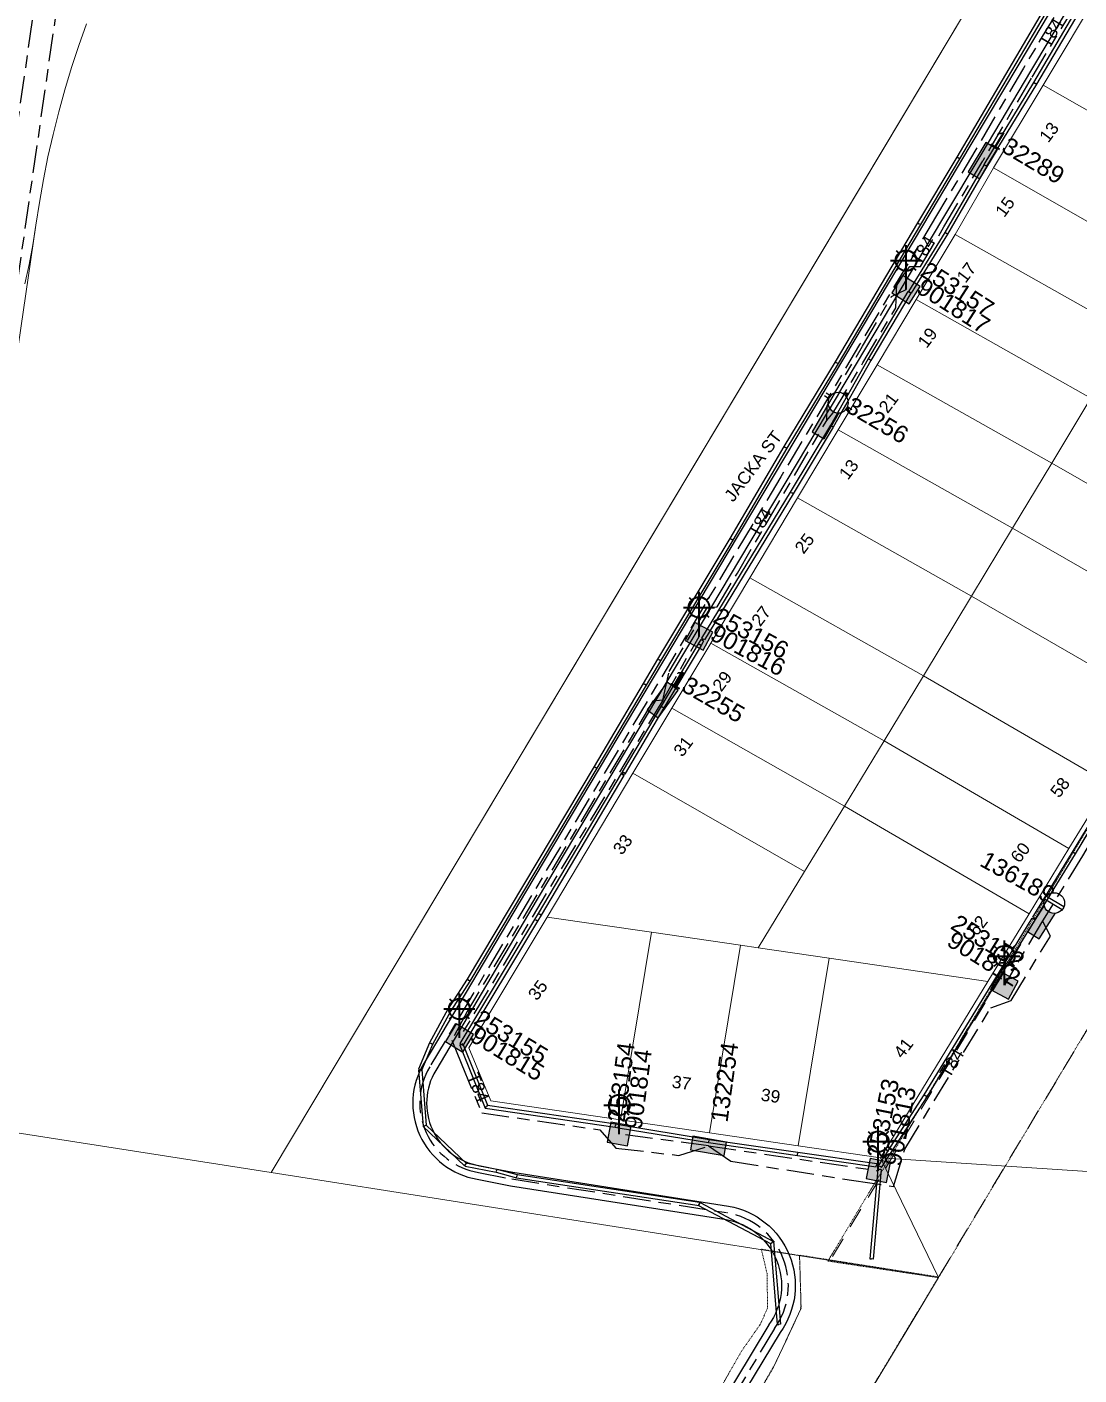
# Model space of a CAD drawing. Header units: metres. Extents: x 299140 to 300955, y 6226202 to 6227439.
# Drawn here: x 299495 to 299647.8, y 6226591.1 to 6226787.1 of the extents above; entities that cross this region are included whole.
import ezdxf
from ezdxf.enums import TextEntityAlignment as Align

# ---------------------------------------------------------------- set-up
doc = ezdxf.new("R2010")
doc.units = ezdxf.units.M
for name, pattern in [('Cable Exist UG', [8.2, 4, -1.2, 1.8, -1.2]), ('Dash', [5, 3, -2]), ('HIDDEN', [0.375, 0.25, -0.125]), ('HIDDEN2', [0.1875, 0.125, -0.0625])]:
    doc.linetypes.add(name, pattern=pattern)
doc.layers.get('0').update_dxf_attribs({"color": 6})
for name, color, linetype, lineweight in [('Cadastre Easements_SP_EXT', 9, 'Continuous', 5), ('Cadastre Land Parcels_SP_EXT', 9, 'Continuous', 5), ('Cadastre Other Property_SP_EXT', 9, 'HIDDEN', 5), ('Cadastre Roads_SP_EXT', 9, 'Continuous', 5)]:
    doc.layers.add(name, color=color, linetype=linetype, lineweight=lineweight)
for name, color, linetype in [('Duct_SP_EXT', 7, 'Continuous'), ('Equip_LV_EXT', 7, 'Continuous'), ('Equip_SP_SL_EXT', 7, 'Continuous'), ('Mains_HV_EXT', 7, 'Continuous'), ('Mains_LV_EXT', 7, 'Continuous'), ('Mains_LV_SL_EXT', 7, 'Continuous'), ('Mains_TR_EXT', 7, 'Continuous'), ('SupportsUG_SP_LV_EXT', 7, 'Continuous'), ('SupportsUG_SP_LV_SL_EXT', 7, 'Continuous')]:
    doc.layers.add(name, color=color, linetype=linetype)
doc.styles.add('COLUMN_LABEL', font='arial.ttf')
doc.styles.add('iecARIAL', font='arial.ttf', dxfattribs={"height": 2})
doc.styles.add('POLE_LABEL', font='arial.ttf')
doc.styles.get("Standard").update_dxf_attribs({"font": 'arial.ttf'})
doc.linetypes.add('Cable E UG', pattern='A,6,-0.5,["E",Standard,S=1.7,R=0,X=0.5,Y=-1],-2.9', length=9.4)
doc.linetypes.add('Cable P UG', pattern='A,6,-0.5,["P",Standard,S=1.7,R=0,X=0.5,Y=-1],-2.9', length=9.4)

# ---------------------------------------------------------------- blocks, each defined once
blk = doc.blocks.new('COLUMN_EXT')
blk.add_hatch(color=256).paths.add_polyline_path([(-1.49, 1.48), (-1.49, -1.49), (1.48, -1.49), (1.48, 1.48)])
blk.add_lwpolyline([(-1.49, -1.49), (1.48, -1.49), (1.48, 1.48), (-1.49, 1.48)], close=True)
for tag, height, style, flags, p in [('ASSET_NUM', 2.5, 'COLUMN_LABEL', 8, (2, 2)), ('STRUCTURE_PLANT_NUMBER', 0.2, 'POLE_LABEL', 9, (1.81, 0.03)), ('STREET_CODE', 0.2, 'COLUMN_LABEL', 9, (1.81, -0.2))]:
    blk.add_attdef(tag, text='', height=height, dxfattribs=dict(style=style, flags=flags)).set_placement(p, align=Align.MIDDLE_LEFT)
at = {"flags": 9}
for tag, p in [('COLUMN_TYPE', (1.81, -0.4)), ('OWNED_BY', (1.81, -0.6)), ('STATE', (1.81, -0.8)), ('USAGE', (1.81, -1)), ('STREETNAME', (1.81, -1.6)), ('SUBURB', (1.81, -1.8)), ('LEGEND', (1.81, -1.2)), ('LOCATION', (1.81, -1.4)), ('NOTES', (1.81, -2))]:
    blk.add_attdef(tag, text='', height=0.2, dxfattribs=at).set_placement(p, align=Align.MIDDLE_LEFT)
at = {"flags": 1}
blk.add_attdef('Z', (1.81, -2.35), '', height=0.2, dxfattribs=at)
blk = doc.blocks.new('PILLAR_EXT')
blk.add_hatch(color=256).paths.add_polyline_path([(-2.475, 0.99), (-2.475, -0.99), (2.475, -0.99), (2.475, 0.99)])
blk.add_lwpolyline([(-2.475, -0.99), (2.475, -0.99), (2.475, 0.99), (-2.475, 0.99)], close=True)
at = {"style": 'iecARIAL', "flags": 8}
blk.add_attdef('ASSET_NUM', (1.5, 3.5), '', height=2.5, dxfattribs=at)
for tag, p, flags in [('OWNED_BY', (0, -0.2), 9), ('STATE', (0, -0.4), 9), ('SUPPORT_TYPE', (0, -0.6), 9), ('STREETNAME', (0, -1.8), 9), ('SUBURB', (0, -2), 1), ('USAGE', (0, -0.8), 9), ('LEGEND', (0, -1), 9), ('LOCATION', (0, -1.2), 9), ('NOTES', (0, -1.4), 9), ('PARENT', (0, -1.6), 9)]:
    blk.add_attdef(tag, p, '', height=0.2, dxfattribs=dict(flags=flags))
blk = doc.blocks.new('SL_LANTERN_EXT')
at = {"lineweight": 40}
for p, q in [((0, 1.97), (0, 6.47)), ((-2.25, 4.22), (2.25, 4.22)), ((-1.46, 5.68), (-1.06, 5.28)), ((1.46, 5.68), (1.06, 5.28)), ((-1.46, 2.76), (-1.06, 3.16)), ((0, 0), (0, 2.72)), ((1.46, 2.76), (1.06, 3.16))]:
    blk.add_line(p, q, dxfattribs=at)
blk.add_circle((0, 4.22), 1.5, dxfattribs=at)
at = {"style": 'iecARIAL', "flags": 8}
blk.add_attdef('ASSET_NUM', (1.5, 1.5), '', height=2.5, dxfattribs=at)
for tag, p, height, flags in [('OPERATING_VOLTAGE', (0.98, -1.65), 0.2, 9), ('ORIENTATION', (0.98, -1.85), 0.2, 9), ('OWNED_BY', (0.98, -2.05), 0.2, 9), ('CONSTRUCTED_VOLTAGE', (0.98, -0.65), 0.2, 9), ('CONTROL_TYPE', (0.98, -0.85), 0.2, 9), ('LANTERN_PURPOSE', (0.98, -1.05), 0.2, 9), ('LANTERN_TYPE', (0.98, -1.25), 0.2, 9), ('NO_PHASES', (0.98, -1.45), 0.2, 9), ('LNUMBER', (2.18, -3.25), 2.5, 8), ('STATE', (0.98, -2.25), 0.2, 9), ('USAGE', (0.98, -2.45), 0.2, 9), ('CEXIST', (0.98, -2.65), 0.2, 9), ('CNEW', (0.98, -2.85), 0.2, 9), ('CNUMBER', (0.98, -3.05), 0.2, 9), ('CREMOVE', (0.98, -3.25), 0.2, 9), ('CREPLACE', (0.98, -3.45), 0.2, 9), ('LKINGHEIGHT', (0.98, -3.65), 0.2, 9), ('LBRACKET', (0.98, -3.85), 0.2, 9), ('LBRACKETVOCAB', (0.98, -4.05), 0.2, 9), ('LCATEGORY', (0.98, -4.25), 0.2, 9), ('LCHARGE1', (0.98, -4.45), 0.2, 9), ('LCHARGE1PERCENT', (0.98, -4.65), 0.2, 9), ('LCHARGE2', (0.98, -4.85), 0.2, 9), ('LCHARGE2PERCENT', (0.98, -5.05), 0.2, 9), ('LCHARGE3', (0.98, -5.25), 0.2, 9), ('LCHARGE3PERCENT', (0.98, -5.45), 0.2, 9), ('LEXIST', (0.98, -5.65), 0.2, 9), ('LLAMP', (0.98, -5.85), 0.2, 9), ('LLAMPVOCAB', (0.98, -6.05), 0.2, 9), ('LMAST', (0.98, -6.25), 0.2, 9), ('LMASTVOCAB', (0.98, -6.45), 0.2, 9), ('LNEW', (0.98, -6.65), 0.2, 9), ('LANTNUMBER', (0.98, -6.85), 0.2, 9), ('LOUTREACH', (0.98, -7.25), 0.2, 9), ('LOUTREACHVOCAB', (0.98, -7.45), 0.2, 9), ('LRATECODE', (0.98, -7.65), 0.2, 9), ('LREMOVE', (0.98, -7.85), 0.2, 9), ('STREETNAME', (0.98, -9.25), 0.2, 9), ('SUBURB', (0.98, -9.45), 0.2, 1), ('LREPLACE', (0.98, -8.05), 0.2, 9), ('LTYPE', (0.98, -8.25), 0.2, 9), ('LTYPEVOCAB', (0.98, -8.45), 0.2, 9), ('LEGEND', (0.98, -8.65), 0.2, 9), ('LOCATION', (0.98, -8.85), 0.2, 9), ('NOTES', (0.98, -9.05), 0.2, 9)]:
    blk.add_attdef(tag, p, '', height=height, dxfattribs=dict(flags=flags))
blk = doc.blocks.new('LV_UG_LINKS_CLOSED_EXT')
blk.add_wipeout([(-1.06, 1.06), (-1.18, 0.92), (-1.29, 0.76), (-1.37, 0.59), (-1.43, 0.42), (-1.48, 0.23), (-1.49, 0.05), (-1.49, -0.14), (-1.46, -0.33), (-1.41, -0.51), (-1.33, -0.68), (-1.24, -0.84), (-1.12, -0.99), (-0.99, -1.12), (-0.84, -1.24), (-0.68, -1.33), (-0.51, -1.41), (-0.33, -1.46), (-0.14, -1.49), (0.05, -1.49), (0.23, -1.48), (0.42, -1.43), (0.59, -1.37), (0.76, -1.29), (0.92, -1.18), (1.06, -1.06), (1.18, -0.92), (1.29, -0.76), (1.37, -0.59), (1.43, -0.42), (1.48, -0.23), (1.49, -0.05), (1.49, 0.14), (1.46, 0.33), (1.41, 0.51), (1.33, 0.68), (1.24, 0.84), (1.12, 0.99), (0.99, 1.12), (0.84, 1.24), (0.68, 1.33), (0.51, 1.41), (0.33, 1.46), (0.14, 1.49), (-0.05, 1.49), (-0.23, 1.48), (-0.42, 1.43), (-0.59, 1.37), (-0.76, 1.29), (-0.92, 1.18)])
for p, q in [((-0.25, -1.48), (-0.25, 1.48)), ((0.25, -1.48), (0.25, 1.48))]:
    blk.add_line(p, q)
blk.add_circle((0, 0), 1.5)
at = {"flags": 9}
for tag, p in [('ACTUAL_STATUS', (0, 0)), ('CONSTRUCTED_VOLTAGE', (0, -0.2)), ('OPERATING_VOLTAGE', (0, -0.6)), ('ORIENTATION', (0, -0.8)), ('STATE', (0, -1)), ('SWITCH_TYPE', (0, -1.2)), ('NO_PHASES', (0, -0.4)), ('USAGE', (0, -1.4)), ('NOTES', (0, -1.6))]:
    blk.add_attdef(tag, text='', height=0.2, dxfattribs=at).set_placement(p, align=Align.MIDDLE_LEFT)
at = {"flags": 1}
blk.add_attdef('Z', (0, 0), '', height=0.2, dxfattribs=at)
blk = doc.blocks.new('LV_UG_LINKS_OPEN_EXT')
for p, q in [((-0.25, 1.47), (-0.25, 2.22)), ((0.25, 1.47), (0.25, 2.22)), ((-0.25, -1.47), (-0.25, -2.22)), ((0.25, -1.47), (0.25, -2.22))]:
    blk.add_line(p, q)
at = {"flags": 9}
for tag, p in [('ACTUAL_STATUS', (0, 0)), ('CONSTRUCTED_VOLTAGE', (0, -0.2)), ('OPERATING_VOLTAGE', (0, -0.6)), ('ORIENTATION', (0, -0.8)), ('STATE', (0, -1)), ('SWITCH_TYPE', (0, -1.2)), ('NO_PHASES', (0, -0.4)), ('USAGE', (0, -1.4)), ('NOTES', (0, -1.6))]:
    blk.add_attdef(tag, text='', height=0.2, dxfattribs=at).set_placement(p, align=Align.MIDDLE_LEFT)
at = {"flags": 1}
blk.add_attdef('Z', (0, 0), '', height=0.2, dxfattribs=at)
blk.add_wipeout([(-0.25, 1.47), (-0.43, 1.43), (-0.61, 1.36), (-0.77, 1.28), (-0.93, 1.17), (-1.07, 1.05), (-1.19, 0.9), (-1.29, 0.75), (-1.38, 0.58), (-1.44, 0.4), (-1.48, 0.22), (-1.49, 0.03), (-1.49, -0.16), (-1.45, -0.34), (-1.4, -0.52), (-1.32, -0.69), (-1.23, -0.85), (-1.11, -1), (-0.98, -1.13), (-0.83, -1.24), (-0.66, -1.34), (-0.49, -1.41), (-0.31, -1.46), (-0.13, -1.49), (0.06, -1.49), (0.25, -1.47), (0.43, -1.43), (0.61, -1.36), (0.77, -1.28), (0.93, -1.17), (1.07, -1.05), (1.19, -0.9), (1.29, -0.75), (1.38, -0.58), (1.44, -0.4), (1.48, -0.22), (1.49, -0.03), (1.49, 0.16), (1.45, 0.34), (1.4, 0.52), (1.32, 0.69), (1.23, 0.85), (1.11, 1), (0.98, 1.13), (0.83, 1.24), (0.66, 1.34), (0.49, 1.41), (0.31, 1.46), (0.13, 1.49), (-0.06, 1.49)])
blk.add_lwpolyline([(0, -1.49, 1), (0, 1.49, 1)], format="xyb", close=True)

msp = doc.modelspace()

# ---------------------------------------------------------------- linework, layer by layer
at = {"layer": 'Cadastre Land Parcels_SP_EXT', "linetype": 'Continuous'}
for points in [[(299676.69, 6226778.23), (299651.09, 6226792.82), (299642.61, 6226778.62), (299668.26, 6226764.02), (299676.69, 6226778.23)], [(299668.26, 6226764.02), (299642.61, 6226778.62), (299635.42, 6226766.58), (299660.94, 6226752.01), (299668.26, 6226764.02)], [(299660.94, 6226752.01), (299635.42, 6226766.58), (299629.83, 6226756.91), (299655.25, 6226742.57), (299660.94, 6226752.01)], [(299655.25, 6226742.57), (299629.83, 6226756.91), (299624.17, 6226747.45), (299649.56, 6226733.12), (299655.25, 6226742.57)], [(299649.56, 6226733.12), (299624.17, 6226747.45), (299618.52, 6226737.98), (299643.87, 6226723.68), (299649.56, 6226733.12)], [(299643.87, 6226723.68), (299618.52, 6226737.98), (299612.86, 6226728.52), (299638.18, 6226714.23), (299643.87, 6226723.68)], [(299676.78, 6226717.62), (299649.56, 6226733.12), (299643.87, 6226723.68), (299671.01, 6226708.14), (299676.78, 6226717.62)], [(299638.18, 6226714.23), (299612.86, 6226728.52), (299606.95, 6226718.62), (299632.23, 6226704.36), (299638.18, 6226714.23)], [(299671.01, 6226708.14), (299643.87, 6226723.68), (299638.18, 6226714.23), (299665.25, 6226698.67), (299671.01, 6226708.14)], [(299632.23, 6226704.36), (299606.95, 6226718.62), (299600.01, 6226707), (299625.25, 6226692.76), (299632.23, 6226704.36)], [(299665.25, 6226698.67), (299638.18, 6226714.23), (299632.23, 6226704.36), (299659.22, 6226688.76), (299665.25, 6226698.67)], [(299625.25, 6226692.76), (299600.01, 6226707), (299594.36, 6226697.54), (299619.52, 6226683.3), (299625.25, 6226692.76)], [(299659.22, 6226688.76), (299632.23, 6226704.36), (299625.25, 6226692.76), (299652.14, 6226677.13), (299659.22, 6226688.76)], [(299619.52, 6226683.3), (299594.36, 6226697.54), (299588.7, 6226688.07), (299613.75, 6226673.83), (299619.52, 6226683.3)], [(299652.14, 6226677.13), (299625.25, 6226692.76), (299619.52, 6226683.3), (299646.37, 6226667.66), (299652.14, 6226677.13)], [(299613.75, 6226673.83), (299588.7, 6226688.07), (299583.05, 6226678.61), (299607.98, 6226664.35), (299613.75, 6226673.83)], [(299646.37, 6226667.66), (299619.52, 6226683.3), (299613.75, 6226673.83), (299640.61, 6226658.19), (299646.37, 6226667.66)], [(299607.98, 6226664.35), (299583.05, 6226678.61), (299570.56, 6226657.7), (299585.74, 6226655.52), (299598.65, 6226653.62), (299601.22, 6226653.24), (299607.98, 6226664.35)], [(299640.61, 6226658.19), (299613.75, 6226673.83), (299607.98, 6226664.35), (299601.22, 6226653.24), (299611.56, 6226651.72), (299634.6, 6226648.32), (299640.61, 6226658.19)], [(299585.74, 6226655.52), (299570.56, 6226657.7), (299559.19, 6226638.72), (299562.38, 6226630.98), (299581.23, 6226628.23), (299585.74, 6226655.52)], [(299598.65, 6226653.62), (299585.74, 6226655.52), (299581.23, 6226628.23), (299594.14, 6226626.35), (299598.65, 6226653.62)], [(299611.56, 6226651.72), (299601.22, 6226653.24), (299598.65, 6226653.62), (299594.14, 6226626.35), (299607.06, 6226624.46), (299611.56, 6226651.72)], [(299634.6, 6226648.32), (299611.56, 6226651.72), (299607.06, 6226624.46), (299619.02, 6226622.72), (299634.6, 6226648.32)], [(299477.44, 6226628.89), (299458.32, 6226631.91), (299435.96, 6226474.25), (299433.55, 6226457.26), (299406.89, 6226268.09), (299406.87, 6226267.9), (299401.56, 6226229.94), (299478.64, 6226358.09), (299527.72, 6226439.62), (299623.62, 6226598.94), (299627.4, 6226605.33), (299611.68, 6226607.81), (299530.51, 6226620.57), (299477.44, 6226628.89)]]:
    msp.add_lwpolyline(points, close=True, dxfattribs=at)
msp.add_lwpolyline([(299503.69, 6226787.53), (299502.56, 6226784.36), (299501.51, 6226781.17), (299500.53, 6226777.96), (299499.64, 6226774.72), (299498.82, 6226771.46), (299498.07, 6226768.18), (299497.41, 6226764.89), (299496.83, 6226761.58), (299496.32, 6226758.26), (299477.44, 6226628.89), (299530.51, 6226620.57), (299631.19, 6226789.1)], dxfattribs=at)
at = {"layer": 'Cadastre Other Property_SP_EXT', "linetype": 'HIDDEN2'}
for points in [[(299782.55, 6226858.37), (299764.63, 6226858.08), (299732.53, 6226806.37), (299665.03, 6226845.98), (299646.83, 6226815.4), (299711.12, 6226773.93), (299611.36, 6226607.71), (299627.42, 6226605.3), (299710.82, 6226744.7), (299746.73, 6226798.54), (299745.67, 6226799.15), (299782.55, 6226858.37)], [(299490.35, 6226377.56), (299499.18, 6226392.23), (299527.79, 6226439.74), (299627.44, 6226605.4), (299607.24, 6226608.57), (299607.47, 6226600.84), (299603.38, 6226592.1), (299584.23, 6226559.46), (299571.43, 6226538.77), (299565.23, 6226528.8), (299560.31, 6226520.35), (299541.78, 6226489.11), (299529.72, 6226469.23), (299525.41, 6226461.96), (299521.23, 6226454.92), (299517.49, 6226449.32), (299512.01, 6226434.79), (299493.73, 6226386.67), (299491.68, 6226381.74), (299490.35, 6226377.56)], [(299517.51, 6226449.35), (299521.64, 6226455.6), (299525.94, 6226462.85), (299560.07, 6226519.95), (299571.62, 6226539.07), (299584.03, 6226559.13), (299591.34, 6226571.58), (299601.05, 6226588.12), (299603.76, 6226592.92), (299607.39, 6226600.67), (299607.44, 6226601.74), (299607.24, 6226608.51), (299601.68, 6226609.45), (299602.53, 6226605.88), (299602.59, 6226600.86), (299601.51, 6226598.47), (299598.82, 6226594.63), (299594.71, 6226587.42), (299562.37, 6226533.38), (299533.19, 6226484.6), (299526.76, 6226473.78), (299516.09, 6226455.81), (299512.71, 6226451.09), (299517.51, 6226449.35)]]:
    msp.add_lwpolyline(points, close=True, dxfattribs=at)
at = {"layer": 'Cadastre Roads_SP_EXT', "linetype": 'Continuous'}
for points in [[(299631.19, 6226789.1), (299622.14, 6226773.94), (299530.51, 6226620.57), (299611.68, 6226607.81), (299627.4, 6226605.33), (299619.02, 6226622.72), (299619.02, 6226622.72), (299607.06, 6226624.46), (299594.14, 6226626.35), (299581.23, 6226628.23), (299562.38, 6226630.98), (299559.19, 6226638.72), (299570.56, 6226657.7), (299583.05, 6226678.61), (299588.7, 6226688.07), (299594.36, 6226697.54), (299600.01, 6226707), (299606.95, 6226718.62), (299612.86, 6226728.52), (299618.52, 6226737.98), (299624.17, 6226747.45), (299629.83, 6226756.91), (299635.42, 6226766.58), (299642.61, 6226778.62), (299651.09, 6226792.82)], [(299494.72, 6226749.74), (299495.33, 6226752.57), (299495.86, 6226755.4), (299496.32, 6226758.26), (299496.83, 6226761.58), (299497.41, 6226764.89), (299498.07, 6226768.18), (299498.82, 6226771.46), (299499.64, 6226774.72), (299500.53, 6226777.96), (299501.51, 6226781.17), (299502.56, 6226784.36), (299503.69, 6226787.53)], [(299652.14, 6226677.13), (299646.37, 6226667.66), (299640.61, 6226658.19), (299634.6, 6226648.32), (299619.02, 6226622.72), (299654.94, 6226620.35)]]:
    msp.add_lwpolyline(points, dxfattribs=at)
at = {"layer": 'Duct_SP_EXT'}
for p, q in [((299646.37, 6226795.83), (299630.07, 6226768.16)), ((299646.78, 6226795.58), (299630.48, 6226767.91)), ((299641.28, 6226778.99), (299649.68, 6226793.3)), ((299641.7, 6226778.74), (299650.09, 6226793.06)), ((299634.05, 6226767.07), (299641.28, 6226778.99)), ((299634.46, 6226766.82), (299641.7, 6226778.74)), ((299641.28, 6226778.99), (299641.49, 6226778.87)), ((299641.7, 6226778.74), (299641.49, 6226778.87)), ((299630.07, 6226768.16), (299624.38, 6226758.6)), ((299630.48, 6226767.91), (299624.79, 6226758.36)), ((299634.05, 6226767.07), (299628.32, 6226757.22)), ((299634.46, 6226766.83), (299628.74, 6226756.98)), ((299630.07, 6226768.16), (299630.27, 6226768.04)), ((299630.48, 6226767.91), (299630.27, 6226768.04)), ((299634.05, 6226767.07), (299634.26, 6226766.95)), ((299634.05, 6226767.07), (299634.26, 6226766.95)), ((299634.46, 6226766.83), (299634.26, 6226766.95)), ((299634.46, 6226766.82), (299634.26, 6226766.95)), ((299624.38, 6226758.6), (299612.42, 6226738.41)), ((299624.38, 6226758.6), (299624.58, 6226758.48)), ((299624.79, 6226758.36), (299612.83, 6226738.16)), ((299628.32, 6226757.22), (299623.05, 6226748.63)), ((299628.74, 6226756.98), (299623.46, 6226748.38)), ((299624.79, 6226758.36), (299624.58, 6226758.48)), ((299628.32, 6226757.22), (299628.53, 6226757.1)), ((299628.74, 6226756.98), (299628.53, 6226757.1)), ((299622.98, 6226748.64), (299617.19, 6226738.85)), ((299623.39, 6226748.39), (299617.6, 6226738.61)), ((299622.98, 6226748.64), (299623.19, 6226748.51)), ((299623.05, 6226748.63), (299623.25, 6226748.5)), ((299623.39, 6226748.39), (299623.19, 6226748.51)), ((299623.46, 6226748.38), (299623.25, 6226748.5)), ((299612.42, 6226738.41), (299612.63, 6226738.28)), ((299612.83, 6226738.16), (299612.63, 6226738.28)), ((299617.19, 6226738.85), (299617.39, 6226738.73)), ((299617.19, 6226738.85), (299617.39, 6226738.73)), ((299617.6, 6226738.61), (299617.39, 6226738.73)), ((299617.6, 6226738.61), (299617.39, 6226738.73)), ((299612.13, 6226728.93), (299606.31, 6226719.23)), ((299604.98, 6226726.08), (299597.13, 6226712.74)), ((299605.39, 6226725.84), (299597.54, 6226712.5)), ((299604.98, 6226726.08), (299605.19, 6226725.96)), ((299605.39, 6226725.84), (299605.19, 6226725.96)), ((299605.9, 6226719.48), (299593.02, 6226698.24)), ((299605.9, 6226719.48), (299606.1, 6226719.35)), ((299605.9, 6226719.48), (299606.1, 6226719.35)), ((299606.31, 6226719.23), (299593.43, 6226697.99)), ((299606.31, 6226719.23), (299606.1, 6226719.35)), ((299606.31, 6226719.23), (299606.1, 6226719.35)), ((299597.13, 6226712.74), (299586.63, 6226695.21)), ((299597.54, 6226712.5), (299587.04, 6226694.96)), ((299597.13, 6226712.74), (299597.33, 6226712.62)), ((299597.54, 6226712.5), (299597.33, 6226712.62)), ((299592.89, 6226698.05), (299592.52, 6226697.44)), ((299592.89, 6226698.05), (299593.1, 6226697.93)), ((299593.02, 6226698.24), (299593.22, 6226698.12)), ((299593.3, 6226697.8), (299593.1, 6226697.93)), ((299593.43, 6226697.99), (299593.22, 6226698.12)), ((299592.52, 6226697.44), (299587.14, 6226688.36)), ((299592.93, 6226697.19), (299587.55, 6226688.11)), ((299592.52, 6226697.44), (299592.72, 6226697.31)), ((299592.93, 6226697.19), (299592.72, 6226697.31)), ((299593.3, 6226697.8), (299592.93, 6226697.19)), ((299586.63, 6226695.21), (299584.54, 6226691.67)), ((299587.04, 6226694.96), (299584.95, 6226691.42)), ((299586.63, 6226695.21), (299586.84, 6226695.09)), ((299587.04, 6226694.96), (299586.84, 6226695.09)), ((299584.54, 6226691.67), (299577.4, 6226679.58)), ((299584.95, 6226691.42), (299577.82, 6226679.33)), ((299584.54, 6226691.67), (299584.74, 6226691.54)), ((299584.95, 6226691.42), (299584.74, 6226691.54)), ((299587.14, 6226688.36), (299581.48, 6226678.8)), ((299587.55, 6226688.11), (299581.91, 6226678.59)), ((299587.14, 6226688.36), (299587.34, 6226688.23)), ((299587.14, 6226688.36), (299587.34, 6226688.23)), ((299587.55, 6226688.11), (299587.34, 6226688.23)), ((299587.55, 6226688.11), (299587.34, 6226688.23)), ((299577.4, 6226679.58), (299558.94, 6226648.66)), ((299577.82, 6226679.33), (299559.35, 6226648.4)), ((299581.35, 6226678.59), (299569.28, 6226658.23)), ((299581.73, 6226678.28), (299569.69, 6226657.99)), ((299577.4, 6226679.58), (299577.61, 6226679.45)), ((299577.82, 6226679.33), (299577.61, 6226679.45)), ((299581.38, 6226678.61), (299581.35, 6226678.59)), ((299581.35, 6226678.59), (299581.54, 6226678.43)), ((299581.48, 6226678.8), (299581.38, 6226678.58)), ((299581.44, 6226678.67), (299581.38, 6226678.61)), ((299581.38, 6226678.61), (299581.54, 6226678.43)), ((299581.38, 6226678.58), (299581.6, 6226678.49)), ((299581.44, 6226678.67), (299581.6, 6226678.49)), ((299581.48, 6226678.8), (299581.69, 6226678.7)), ((299581.7, 6226678.25), (299581.54, 6226678.43)), ((299581.73, 6226678.28), (299581.54, 6226678.43)), ((299581.76, 6226678.3), (299581.6, 6226678.49)), ((299581.82, 6226678.39), (299581.6, 6226678.49)), ((299581.91, 6226678.59), (299581.69, 6226678.7)), ((299581.76, 6226678.3), (299581.7, 6226678.25)), ((299581.7, 6226678.25), (299581.73, 6226678.28)), ((299581.91, 6226678.59), (299581.82, 6226678.39)), ((299646.9, 6226667.15), (299652.62, 6226676.62)), ((299647.31, 6226666.9), (299653.03, 6226676.37)), ((299646.9, 6226667.15), (299647.11, 6226667.03)), ((299647.31, 6226666.9), (299647.11, 6226667.03)), ((299568.76, 6226657.36), (299557.92, 6226639.31)), ((299569.18, 6226657.12), (299558.34, 6226639.06)), ((299569.28, 6226658.23), (299568.76, 6226657.36)), ((299568.76, 6226657.36), (299568.76, 6226657.36)), ((299568.76, 6226657.36), (299568.97, 6226657.24)), ((299568.76, 6226657.36), (299568.97, 6226657.24)), ((299569.18, 6226657.12), (299568.97, 6226657.24)), ((299569.18, 6226657.12), (299568.97, 6226657.24)), ((299569.69, 6226657.99), (299569.18, 6226657.12)), ((299569.18, 6226657.12), (299569.18, 6226657.12)), ((299569.28, 6226658.23), (299569.49, 6226658.11)), ((299569.69, 6226657.99), (299569.49, 6226658.11)), ((299635.45, 6226648.38), (299641.03, 6226657.55)), ((299558.94, 6226648.66), (299556.15, 6226644.33)), ((299559.35, 6226648.4), (299556.57, 6226644.09)), ((299558.94, 6226648.66), (299559.14, 6226648.53)), ((299559.35, 6226648.4), (299559.14, 6226648.53)), ((299625.36, 6226631.85), (299635.2, 6226647.99)), ((299625.76, 6226631.6), (299635.61, 6226647.74)), ((299635.2, 6226647.99), (299635.45, 6226648.38)), ((299635.2, 6226647.99), (299635.41, 6226647.86)), ((299635.61, 6226647.74), (299635.41, 6226647.86)), ((299635.45, 6226648.38), (299635.65, 6226648.26)), ((299635.45, 6226648.38), (299635.65, 6226648.26)), ((299635.61, 6226647.74), (299635.86, 6226648.13)), ((299635.86, 6226648.13), (299635.65, 6226648.26)), ((299635.86, 6226648.13), (299635.65, 6226648.26)), ((299556.15, 6226644.33), (299553.5, 6226639.42)), ((299556.57, 6226644.09), (299553.94, 6226639.21)), ((299556.15, 6226644.33), (299556.36, 6226644.21)), ((299556.57, 6226644.09), (299556.36, 6226644.21)), ((299553.5, 6226639.42), (299551.9, 6226635.61)), ((299553.94, 6226639.21), (299552.34, 6226635.43)), ((299553.5, 6226639.42), (299553.72, 6226639.32)), ((299553.94, 6226639.21), (299553.72, 6226639.32)), ((299557.91, 6226639.1), (299558.13, 6226639.19)), ((299557.91, 6226639.1), (299561.57, 6226629.93)), ((299557.92, 6226639.31), (299558.13, 6226639.19)), ((299558.35, 6226639.27), (299558.13, 6226639.19)), ((299558.34, 6226639.06), (299558.13, 6226639.19)), ((299558.35, 6226639.27), (299561.91, 6226630.37)), ((299551.88, 6226635.5), (299552.12, 6226635.52)), ((299551.88, 6226635.5), (299552.57, 6226627.26)), ((299551.9, 6226635.61), (299552.12, 6226635.52)), ((299552.36, 6226635.54), (299552.12, 6226635.52)), ((299552.34, 6226635.43), (299552.12, 6226635.52)), ((299552.36, 6226635.54), (299553.03, 6226627.48)), ((299618.73, 6226621.57), (299625.36, 6226631.86)), ((299619.13, 6226621.31), (299625.76, 6226631.6)), ((299625.36, 6226631.86), (299625.36, 6226631.85)), ((299625.36, 6226631.86), (299625.56, 6226631.73)), ((299625.36, 6226631.85), (299625.56, 6226631.73)), ((299625.76, 6226631.6), (299625.56, 6226631.73)), ((299625.76, 6226631.6), (299625.56, 6226631.73)), ((299625.76, 6226631.6), (299625.76, 6226631.6)), ((299561.57, 6226629.93), (299561.74, 6226630.15)), ((299561.57, 6226629.93), (299580.48, 6226627.17)), ((299561.91, 6226630.37), (299561.74, 6226630.15)), ((299561.91, 6226630.37), (299580.56, 6226627.65)), ((299552.57, 6226627.26), (299552.8, 6226627.37)), ((299553.03, 6226627.48), (299552.8, 6226627.37)), ((299553.03, 6226627.48), (299558.89, 6226621.91)), ((299580.48, 6226627.17), (299580.52, 6226627.41)), ((299580.56, 6226627.65), (299580.52, 6226627.41)), ((299580.56, 6226627.65), (299580.98, 6226627.57)), ((299580.9, 6226627.1), (299580.94, 6226627.33)), ((299580.9, 6226627.1), (299580.94, 6226627.33)), ((299580.98, 6226627.57), (299580.94, 6226627.33)), ((299580.98, 6226627.57), (299580.94, 6226627.33)), ((299580.98, 6226627.57), (299594.12, 6226625.4)), ((299552.57, 6226627.26), (299558.56, 6226621.56)), ((299580.48, 6226627.17), (299580.9, 6226627.1)), ((299580.9, 6226627.1), (299594.04, 6226624.92)), ((299594.11, 6226625.4), (299594.08, 6226625.16)), ((299594.12, 6226625.4), (299594.08, 6226625.16)), ((299594.11, 6226625.4), (299606.99, 6226623.53)), ((299594.04, 6226624.92), (299594.08, 6226625.16)), ((299594.04, 6226624.92), (299594.08, 6226625.16)), ((299594.04, 6226624.92), (299606.92, 6226623.06)), ((299606.99, 6226623.53), (299606.96, 6226623.3)), ((299606.99, 6226623.53), (299606.96, 6226623.3)), ((299606.99, 6226623.53), (299618.45, 6226621.87)), ((299558.56, 6226621.56), (299558.73, 6226621.73)), ((299558.68, 6226621.5), (299558.73, 6226621.73)), ((299558.68, 6226621.5), (299563.19, 6226620.62)), ((299558.77, 6226621.97), (299558.73, 6226621.73)), ((299558.89, 6226621.91), (299558.73, 6226621.73)), ((299558.77, 6226621.97), (299563.28, 6226621.09)), ((299606.92, 6226623.06), (299606.96, 6226623.3)), ((299606.92, 6226623.06), (299606.96, 6226623.3)), ((299606.92, 6226623.06), (299618.38, 6226621.39)), ((299618.38, 6226621.39), (299618.42, 6226621.63)), ((299618.45, 6226621.87), (299618.42, 6226621.63)), ((299618.73, 6226621.57), (299618.93, 6226621.44)), ((299619.13, 6226621.31), (299618.93, 6226621.44)), ((299563.18, 6226620.62), (299563.23, 6226620.85)), ((299563.19, 6226620.62), (299563.18, 6226620.62)), ((299563.18, 6226620.62), (299566.15, 6226619.83)), ((299563.19, 6226620.62), (299563.23, 6226620.85)), ((299563.28, 6226621.09), (299563.23, 6226620.85)), ((299563.29, 6226621.09), (299563.23, 6226620.85)), ((299563.28, 6226621.09), (299563.29, 6226621.09)), ((299563.29, 6226621.09), (299566.25, 6226620.3)), ((299566.15, 6226619.83), (299566.2, 6226620.06)), ((299566.15, 6226619.83), (299592.66, 6226615.77)), ((299566.25, 6226620.3), (299566.2, 6226620.06)), ((299566.25, 6226620.3), (299592.73, 6226616.25)), ((299618.62, 6226621.05), (299617.45, 6226608.04)), ((299619.1, 6226621.01), (299617.93, 6226608)), ((299618.62, 6226621.05), (299618.86, 6226621.03)), ((299619.1, 6226621.01), (299618.86, 6226621.03)), ((299592.58, 6226615.8), (299592.7, 6226616.01)), ((299592.58, 6226615.8), (299603.02, 6226610.27)), ((299592.66, 6226615.77), (299592.7, 6226616.01)), ((299592.73, 6226616.25), (299592.7, 6226616.01)), ((299592.81, 6226616.22), (299592.7, 6226616.01)), ((299592.81, 6226616.22), (299603.48, 6226610.57)), ((299603.02, 6226610.27), (299603.25, 6226610.42)), ((299603.02, 6226610.27), (299604, 6226598.49)), ((299603.48, 6226610.57), (299603.25, 6226610.42)), ((299603.48, 6226610.57), (299604.48, 6226598.53)), ((299617.45, 6226608.04), (299617.69, 6226608.02)), ((299617.93, 6226608), (299617.69, 6226608.02)), ((299604, 6226598.49), (299604.24, 6226598.51)), ((299604.48, 6226598.53), (299604.24, 6226598.51))]:
    msp.add_line(p, q, dxfattribs=at)
at = {"layer": 'Mains_HV_EXT', "linetype": 'Cable Exist UG'}
for points in [[(299606.76, 6226845.89), (299599.14, 6226846.15), (299535.33, 6226847.34), (299496.97, 6226796.17), (299472.91, 6226630.02), (299376.15, 6226557.6), (299360.37, 6226527.61), (299326.08, 6226489.29), (299326.46, 6226473.99), (299316.21, 6226404.81), (299313.05, 6226382.29), (299308.05, 6226365.78), (299301.47, 6226352.45), (299293.96, 6226342.49), (299276.05, 6226323.96), (299268.76, 6226313.2), (299264.94, 6226306.38), (299258.81, 6226290.13), (299245.84, 6226237.16)], [(299606.76, 6226843.93), (299599.03, 6226842.67), (299537.11, 6226844.21), (299499.95, 6226794.19), (299476.31, 6226629.23), (299378.9, 6226555.17), (299365.22, 6226529.06), (299371.07, 6226521.16)]]:
    msp.add_lwpolyline(points, dxfattribs=at)
at = {"layer": 'Mains_HV_EXT', "linetype": 'Cable P UG'}
msp.add_lwpolyline([(299647.63, 6226796.04), (299639.08, 6226781.69), (299631.98, 6226769.76), (299626.29, 6226760.2), (299615.11, 6226741.43), (299603.68, 6226722.23), (299596.81, 6226710.69), (299567.43, 6226661.34), (299552.67, 6226636.45), (299552.67, 6226636.45, 0.52793), (299560.41, 6226619.6), (299560.41, 6226619.6), (299565.26, 6226618.66), (299596.6, 6226613.74), (299596.6, 6226613.74, -0.552046), (299602.79, 6226598.48), (299602.79, 6226598.48), (299602.76, 6226598.45), (299502.49, 6226431.89)], format="xyb", dxfattribs=at)
at = {"layer": 'Mains_LV_EXT', "linetype": 'Cable Exist UG'}
for points in [[(299662.83, 6226816.05), (299659.91, 6226815.07), (299659.91, 6226815.07), (299647.53, 6226793.11), (299647.26, 6226790.25), (299647.26, 6226790.25), (299640.86, 6226779.62), (299640.86, 6226779.62), (299633.86, 6226767.64)], [(299587.36, 6226689.24), (299585.94, 6226689.07), (299585.94, 6226689.07), (299558.95, 6226643.98), (299556.73, 6226639.83), (299558.08, 6226636.48), (299558.08, 6226636.48), (299561.07, 6226629.25), (299578.21, 6226626.8), (299580.58, 6226624.13), (299580.58, 6226624.13), (299589.72, 6226623.06), (299594.03, 6226624.44)]]:
    msp.add_lwpolyline(points, dxfattribs=at)
at = {"layer": 'Mains_LV_SL_EXT', "linetype": 'Cable Exist UG'}
for points in [[(299587.36, 6226689.24), (299592.65, 6226698.49)], [(299587.36, 6226689.24), (299557.84, 6226640.14)], [(299594.03, 6226624.44), (299581.05, 6226626.17)], [(299594.03, 6226624.44), (299618.68, 6226620.85)]]:
    msp.add_lwpolyline(points, dxfattribs=at)

# ---------------------------------------------------------------- block references
at = {"layer": 'Equip_SP_SL_EXT'}
ref = msp.add_blockref('SL_LANTERN_EXT', (299622.71, 6226748.9), dxfattribs=at)
ref.add_attrib('ASSET_NUM', '253157', dxfattribs={"layer": '0', "height": 2.5, "rotation": 327.3391, "style": 'iecARIAL'}).set_placement((299624.21, 6226750.4), align=Align.BOTTOM_LEFT)
ref = msp.add_blockref('SL_LANTERN_EXT', (299592.65, 6226698.49), dxfattribs=at)
ref.add_attrib('ASSET_NUM', '253156', dxfattribs={"layer": '0', "height": 2.5, "rotation": 331.6992, "style": 'iecARIAL'}).set_placement((299594.15, 6226699.99), align=Align.BOTTOM_LEFT)
ref = msp.add_blockref('SL_LANTERN_EXT', (299636.99, 6226647.81), dxfattribs=at)
ref.add_attrib('ASSET_NUM', '253152', dxfattribs={"layer": '0', "height": 2.5, "rotation": 327.9946, "style": 'iecARIAL'}).set_placement((299638.49, 6226649.31), align=Align.BOTTOM_RIGHT)
ref = msp.add_blockref('SL_LANTERN_EXT', (299557.84, 6226640.14), dxfattribs=at)
ref.add_attrib('ASSET_NUM', '253155', dxfattribs={"layer": '0', "height": 2.5, "rotation": 328.5704, "style": 'iecARIAL'}).set_placement((299559.34, 6226641.64), align=Align.BOTTOM_LEFT)
ref = msp.add_blockref('SL_LANTERN_EXT', (299581.05, 6226626.17), dxfattribs=at)
ref.add_attrib('ASSET_NUM', '253154', dxfattribs={"layer": '0', "height": 2.5, "rotation": 82.5348, "style": 'iecARIAL'}).set_placement((299582.55, 6226627.67), align=Align.BOTTOM_LEFT)
ref = msp.add_blockref('SL_LANTERN_EXT', (299618.68, 6226620.85), dxfattribs=at)
ref.add_attrib('ASSET_NUM', '253153', dxfattribs={"layer": '0', "height": 2.5, "rotation": 78.6901, "style": 'iecARIAL'}).set_placement((299620.18, 6226622.35), align=Align.BOTTOM_LEFT)
at = {"layer": 'SupportsUG_SP_LV_EXT'}
ref = msp.add_blockref('PILLAR_EXT', (299633.86, 6226767.64), dxfattribs=dict(at, rotation=59.23257150323971))
ref.add_attrib('ASSET_NUM', '132289', dxfattribs={"layer": '0', "height": 2.5, "rotation": 329.2326, "style": 'iecARIAL'}).set_placement((299635.36, 6226771.14), align=Align.MIDDLE_LEFT)
ref = msp.add_blockref('PILLAR_EXT', (299611.18, 6226729.87), dxfattribs=dict(at, rotation=240.3669615268842))
ref.add_attrib('ASSET_NUM', '132256', dxfattribs={"layer": '0', "height": 2.5, "rotation": 329.5742, "style": 'iecARIAL'}).set_placement((299612.68, 6226733.37), align=Align.MIDDLE_LEFT)
ref = msp.add_blockref('PILLAR_EXT', (299587.36, 6226689.24), dxfattribs=dict(at, rotation=234.1073345184431))
ref.add_attrib('ASSET_NUM', '132255', dxfattribs={"layer": '0', "height": 2.5, "rotation": 329.9316, "style": 'iecARIAL'}).set_placement((299588.86, 6226692.74), align=Align.MIDDLE_LEFT)
ref = msp.add_blockref('PILLAR_EXT', (299642.53, 6226657.17), dxfattribs=dict(at, rotation=57.77109641902031))
ref.add_attrib('ASSET_NUM', '136189', dxfattribs={"layer": '0', "height": 2.5, "rotation": 330.8676, "style": 'iecARIAL'}).set_placement((299644.03, 6226660.67), align=Align.MIDDLE_RIGHT)
ref = msp.add_blockref('PILLAR_EXT', (299594.03, 6226624.44), dxfattribs=dict(at, rotation=350.0958169299128))
ref.add_attrib('ASSET_NUM', '132254', dxfattribs={"layer": '0', "height": 2.5, "rotation": 82.1163, "style": 'iecARIAL'}).set_placement((299595.53, 6226627.94), align=Align.MIDDLE_LEFT)
at = {"layer": 'SupportsUG_SP_LV_SL_EXT'}
ref = msp.add_blockref('COLUMN_EXT', (299622.71, 6226748.9), dxfattribs=dict(at, rotation=237.3390871120233))
ref.add_attrib('ASSET_NUM', '901817', dxfattribs={"layer": '0', "height": 2.5, "rotation": 327.3391, "style": 'COLUMN_LABEL'}).set_placement((299624.71, 6226749.65), align=Align.MIDDLE_LEFT)
ref = msp.add_blockref('COLUMN_EXT', (299592.65, 6226698.49), dxfattribs=dict(at, rotation=241.6992439358343))
ref.add_attrib('ASSET_NUM', '901816', dxfattribs={"layer": '0', "height": 2.5, "rotation": 331.6992, "style": 'COLUMN_LABEL'}).set_placement((299594.65, 6226699.24), align=Align.MIDDLE_LEFT)
ref = msp.add_blockref('COLUMN_EXT', (299636.99, 6226647.81), dxfattribs=dict(at, rotation=61.85839877594498))
ref.add_attrib('ASSET_NUM', '901812', dxfattribs={"layer": '0', "height": 2.5, "rotation": 327.9946, "style": 'COLUMN_LABEL'}).set_placement((299638.99, 6226648.56), align=Align.MIDDLE_RIGHT)
ref = msp.add_blockref('COLUMN_EXT', (299557.84, 6226640.14), dxfattribs=dict(at, rotation=58.57043425552242))
ref.add_attrib('ASSET_NUM', '901815', dxfattribs={"layer": '0', "height": 2.5, "rotation": 328.5704, "style": 'COLUMN_LABEL'}).set_placement((299559.84, 6226640.89), align=Align.MIDDLE_LEFT)
ref = msp.add_blockref('COLUMN_EXT', (299581.05, 6226626.17), dxfattribs=dict(at, rotation=349.6951533522562))
ref.add_attrib('ASSET_NUM', '901814', dxfattribs={"layer": '0', "height": 2.5, "rotation": 82.5348, "style": 'COLUMN_LABEL'}).set_placement((299583.05, 6226626.92), align=Align.MIDDLE_LEFT)
ref = msp.add_blockref('COLUMN_EXT', (299618.68, 6226620.85), dxfattribs=dict(at, rotation=168.6900673428438))
ref.add_attrib('ASSET_NUM', '901813', dxfattribs={"layer": '0', "height": 2.5, "rotation": 78.6901, "style": 'COLUMN_LABEL'}).set_placement((299620.68, 6226621.6), align=Align.MIDDLE_LEFT)

# ---------------------------------------------------------------- texts
at = {"layer": 'Cadastre Land Parcels_SP_EXT'}
for s, rotation, p in [('13', 53.0321, (299643.36, 6226770.13)), ('15', 53.874, (299636.97, 6226759.28)), ('17', 53.021, (299631.35, 6226749.73)), ('19', 53.0132, (299625.7, 6226740.26)), ('21', 53.0171, (299620.04, 6226730.8)), ('13', 53.0192, (299614.26, 6226721.12)), ('25', 53.0214, (299607.83, 6226710.36)), ('27', 53.0142, (299601.53, 6226699.81)), ('29', 53.021, (299595.88, 6226690.34)), ('31', 53.02, (299590.22, 6226680.86)), ('58', 52.5131, (299644.93, 6226674.91)), ('33', 53.0172, (299581.43, 6226666.6)), ('60', 52.516, (299639.17, 6226665.44)), ('62', 52.5098, (299632.99, 6226654.83)), ('35', 52.9374, (299569.09, 6226645.44)), ('41', 52.5145, (299622.18, 6226637.03)), ('37', 352.0556, (299588.61, 6226632.93)), ('39', 352.052, (299601.53, 6226631.04))]:
    msp.add_text(s, height=1.8, rotation=rotation, dxfattribs=at).set_placement(p)
at = {"layer": 'Cadastre Roads_SP_EXT'}
msp.add_text('JACKA ST', height=1.8, rotation=53.0214, dxfattribs=at).set_placement((299597.6, 6226717.91))
at = {"layer": 'Mains_LV_EXT'}
for rotation, p in [(59.4029, (299643.44, 6226783.92)), (59.2359, (299624.82, 6226752.28)), (59.6616, (299601.21, 6226712.73)), (59.027, (299629.01, 6226634.16)), (292.5017, (299558.89, 6226634.62))]:
    msp.add_text('T84', height=1.8, rotation=rotation, dxfattribs=at).set_placement(p)

# ---------------------------------------------------------------- next in the draw order: block references
at = {"layer": 'Equip_LV_EXT'}
for name, p, rotation in [('LV_UG_LINKS_OPEN_EXT', (299612.85, 6226732.47), 57.57686015373075), ('LV_UG_LINKS_CLOSED_EXT', (299644.23, 6226659.74), 59.02170258978315)]:
    msp.add_blockref(name, p, dxfattribs=dict(at, rotation=rotation))

# ---------------------------------------------------------------- next in the draw order: linework, layer by layer
at = {"layer": 'Cadastre Easements_SP_EXT', "linetype": 'Dash'}
msp.add_lwpolyline([(299782.55, 6226858.37), (299794.15, 6226877.01), (299840.39, 6226950.63), (299855.36, 6226988.19), (299835.66, 6226979.56), (299827.01, 6226957.55), (299786, 6226892.29), (299732.57, 6226806.76), (299665.03, 6226845.89), (299646.98, 6226815.56), (299646.83, 6226815.31), (299711.6, 6226773.72), (299611.68, 6226607.81), (299627.4, 6226605.33), (299627.51, 6226605.53), (299654.31, 6226650.18), (299661.03, 6226661.27), (299711.16, 6226744.55), (299746.79, 6226798.57), (299745.73, 6226799.18), (299782.55, 6226858.37)], close=True, dxfattribs=at)
at = {"layer": 'Duct_SP_EXT'}
for p, q in [((299612.42, 6226738.41), (299604.98, 6226726.08)), ((299612.83, 6226738.16), (299605.39, 6226725.84)), ((299617.19, 6226738.85), (299611.72, 6226729.17)), ((299617.6, 6226738.61), (299612.13, 6226728.93)), ((299611.72, 6226729.18), (299605.9, 6226719.48)), ((299611.72, 6226729.18), (299611.93, 6226729.05)), ((299611.72, 6226729.17), (299611.93, 6226729.05)), ((299612.13, 6226728.93), (299611.93, 6226729.05)), ((299612.13, 6226728.93), (299611.93, 6226729.05)), ((299641.1, 6226657.68), (299646.9, 6226667.15)), ((299641.51, 6226657.43), (299647.31, 6226666.9)), ((299635.86, 6226648.13), (299641.44, 6226657.3)), ((299641.03, 6226657.55), (299641.23, 6226657.42)), ((299641.1, 6226657.68), (299641.31, 6226657.55)), ((299641.44, 6226657.3), (299641.23, 6226657.42)), ((299641.51, 6226657.43), (299641.31, 6226657.55))]:
    msp.add_line(p, q, dxfattribs=at)
at = {"layer": 'Mains_HV_EXT', "linetype": 'Cable E UG'}
msp.add_lwpolyline([(299649.35, 6226795.02), (299640.8, 6226780.66), (299633.7, 6226768.73), (299628.01, 6226759.18), (299616.83, 6226740.41), (299605.4, 6226721.2), (299598.53, 6226709.66), (299569.15, 6226660.32), (299554.39, 6226635.42), (299554.39, 6226635.42, 0.528386), (299560.75, 6226621.57), (299560.75, 6226621.57), (299560.77, 6226621.57), (299565.61, 6226620.63), (299596.94, 6226615.71), (299596.94, 6226615.71, -0.551212), (299604.44, 6226597.35), (299604.44, 6226597.35), (299504.35, 6226431.72)], format="xyb", dxfattribs=at)
at = {"layer": 'Mains_LV_EXT', "linetype": 'Cable Exist UG'}
for points in [[(299611.18, 6226729.87), (299612.06, 6226730.95), (299612.06, 6226730.95), (299616.43, 6226738.25), (299621.24, 6226746.27), (299621.38, 6226749.72), (299623.25, 6226752.24), (299624.81, 6226752.26), (299624.81, 6226752.26), (299628.22, 6226758.01), (299633.86, 6226767.64)], [(299587.36, 6226689.24), (299588.32, 6226693.41), (299593.86, 6226702.77), (299595.28, 6226702.79), (299595.28, 6226702.79), (299598.21, 6226707.71), (299611.18, 6226729.87)], [(299594.03, 6226624.44), (299597.28, 6226622.23), (299597.28, 6226622.23), (299615.12, 6226619.41), (299620.87, 6226618.56), (299622.55, 6226623.98), (299622.55, 6226623.98), (299635.02, 6226644.53), (299637.97, 6226645.6), (299637.97, 6226645.6), (299643.67, 6226654.91), (299642.53, 6226657.17)]]:
    msp.add_lwpolyline(points, dxfattribs=at)
msp.add_lwpolyline([(299706.61, 6226666.03), (299714.69, 6226668.75), (299714.69, 6226668.75), (299712.69, 6226675.91), (299710.5, 6226681.67), (299705.5, 6226688.03), (299699.34, 6226692.37), (299696.58, 6226694.02), (299690.8, 6226697.45), (299683.29, 6226695.57), (299680.65, 6226694.81), (299677.29, 6226693.44), (299670.79, 6226682.57), (299670.79, 6226682.57, 0.001332), (299670.3, 6226681.75), (299670.3, 6226681.75), (299669.34, 6226680.17), (299669.34, 6226680.17), (299661.39, 6226685.12), (299660.1, 6226686.01), (299660.1, 6226686.01), (299654.01, 6226676.1), (299648.35, 6226666.63), (299642.53, 6226657.17)], format="xyb", dxfattribs=at)
at = {"layer": 'Mains_LV_SL_EXT', "linetype": 'Cable Exist UG'}
for points in [[(299611.18, 6226729.87), (299611.26, 6226732.03), (299611.26, 6226732.03), (299616.4, 6226740.67), (299620.61, 6226747.88), (299622.71, 6226748.9)], [(299642.53, 6226657.17), (299636.99, 6226647.81)]]:
    msp.add_lwpolyline(points, dxfattribs=at)
at = {"layer": 'Mains_TR_EXT', "linetype": 'Cable Exist UG'}
msp.add_lwpolyline([(299648.38, 6226795.5), (299639.75, 6226781.11), (299632.84, 6226769.25), (299627.15, 6226759.69), (299615.97, 6226740.92), (299604.54, 6226721.71), (299597.67, 6226710.17), (299568.29, 6226660.83), (299553.53, 6226635.93), (299553.53, 6226635.93, 0.528386), (299560.59, 6226620.59), (299560.59, 6226620.59), (299565.43, 6226619.64), (299565.43, 6226619.64), (299596.76, 6226614.73), (299596.76, 6226614.73, -0.552374), (299603.6, 6226597.9), (299603.6, 6226597.9), (299503.05, 6226430.88)], format="xyb", dxfattribs=at)

doc.saveas('drawing.dxf')
